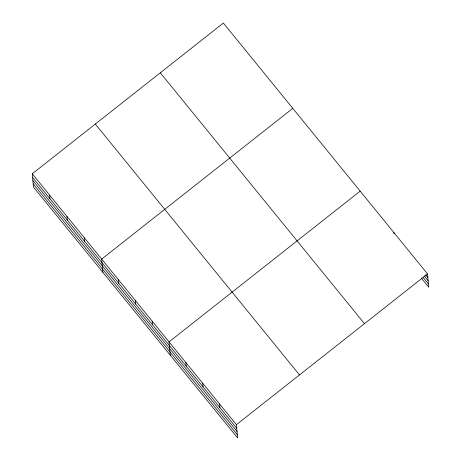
<?xml version="1.0" encoding="UTF-8"?>
<svg xmlns="http://www.w3.org/2000/svg" width="461" height="461" viewBox="0 0 461 461"><rect width="100%" height="100%" fill="white"/><g stroke="black" fill="none" stroke-linecap="round" stroke-linejoin="round"><path stroke-width="0.69" d="M32.258 173.797L236.418 424.673L237.628 437.95L33.463 187.074L32.258 173.797L223.372 23.05L427.537 273.926L428.742 287.203L421.21 277.948M292.787 108.347L101.674 259.094L102.878 272.37M360.162 191.136L169.043 341.883L170.253 355.16M236.418 424.673L427.537 273.926M425.647 274.814L427.866 277.534M424.166 275.828L428.154 280.726M423.135 277.476L428.453 284.016M160.307 72.798L364.467 323.674M95.323 124.049L299.489 374.926M32.587 177.404L236.747 428.281M32.875 180.591L237.035 431.473M33.175 183.881L237.334 434.758M393.85 232.534L393.959 233.733M219.574 403.974L219.903 407.582M202.731 383.275L203.059 386.883M185.887 362.582L186.215 366.19M152.199 321.184L152.528 324.792M135.355 300.486L135.684 304.099M118.512 279.792L118.84 283.4M84.317 237.767L84.645 241.374M66.966 216.445L67.294 220.053M49.609 195.118L49.938 198.726"/></g></svg>
